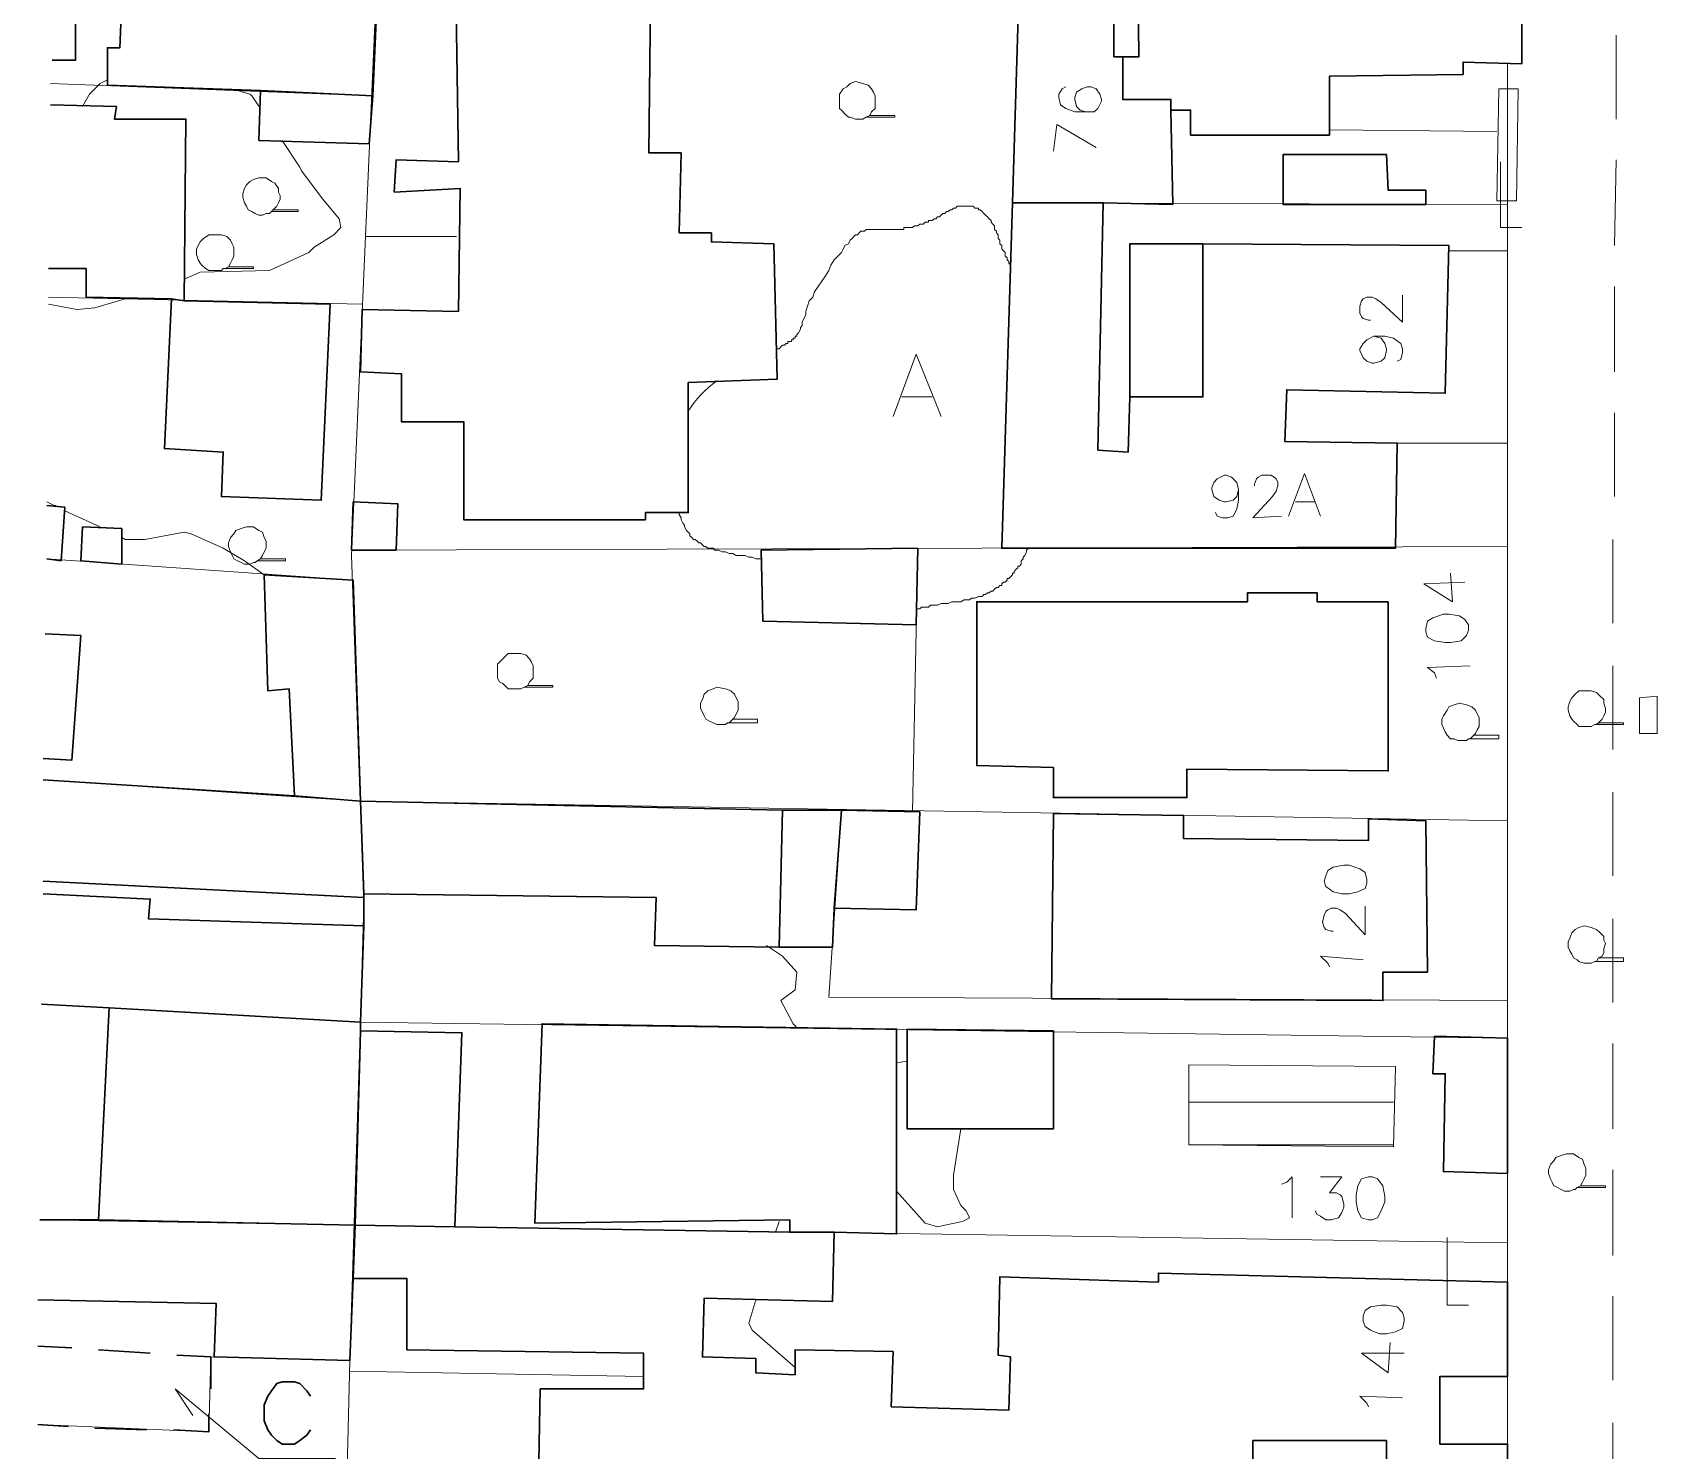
# Model space of a CAD drawing. Extents: x -2391 to 32076, y -11492 to 5852.
# Drawn here: x 4368.8 to 4446.3, y -1587.4 to -1520 of the extents above; entities that cross this region are included whole.
import ezdxf

# ---------------------------------------------------------------- set-up
doc = ezdxf.new("R2010")
doc.units = 0
doc.header["$LTSCALE"] = 7
for name, color, linetype in [('ALVE-CT', 3, 'CONTINUOUS'), ('PDF2_A101 - EDIFICACAO', 7, 'CONTINUOUS'), ('PDF2_A103 - PROJECAO_1', 7, 'CONTINUOUS'), ('PDF2_A113 - CONSTRUCAO_2D', 7, 'CONTINUOUS'), ('PDF2_A118 - PISCINA', 7, 'CONTINUOUS'), ('PDF2_A119 - TELHEIRO', 7, 'CONTINUOUS'), ('PDF2_A123 - N DE PORTA', 7, 'CONTINUOUS'), ('PDF2_A124 - MURO', 7, 'CONTINUOUS'), ('PDF2_C301 - MEIO_FIO_2D', 7, 'CONTINUOUS'), ('PDF2_C317 - BOCA_LOBO', 7, 'CONTINUOUS'), ('PDF2_F601 - LIMITE_VEGETACAO', 7, 'CONTINUOUS'), ('PDF2_F602 - ARVORE_ISOLADA', 7, 'CONTINUOUS'), ('PDF2_F604 - TXT_AGRUPAMENTO_ARVORE', 7, 'CONTINUOUS'), ('PDF2_I903 - POSTE', 7, 'CONTINUOUS'), ('PDF2_M1306 - SETA_INDICADORA_TEXTO', 7, 'CONTINUOUS'), ('PDF2_N1402 - CURVA_INTERMEDIARIA', 7, 'CONTINUOUS')]:
    doc.layers.add(name, color=color, linetype=linetype)

msp = doc.modelspace()

# ---------------------------------------------------------------- linework, layer by layer
at = {"layer": 'ALVE-CT'}
msp.add_circle((4550.796, -1271.53), 500, dxfattribs=at)
at = {"layer": 'PDF2_A101 - EDIFICACAO', "lineweight": 30}
for points in [[(4398.147, -1517.057), (4398.063, -1525.693), (4399.587, -1525.693), (4399.502, -1529.503), (4401.026, -1529.503), (4401.026, -1529.926), (4403.989, -1530.011), (4404.158, -1536.446), (4399.925, -1536.615), (4399.925, -1542.795), (4397.893, -1542.795), (4397.893, -1543.134), (4389.257, -1543.134), (4389.257, -1538.478), (4386.294, -1538.478), (4386.294, -1536.192), (4384.347, -1536.107), (4384.432, -1533.144), (4389.003, -1533.228), (4389.088, -1527.386), (4385.955, -1527.556), (4386.04, -1526.032), (4389.003, -1526.116), (4388.749, -1509.691)], [(4369.784, -1511.046), (4377.489, -1511.3), (4379.606, -1511.3), (4379.521, -1514.179), (4380.368, -1514.179), (4380.452, -1511.385), (4385.448, -1511.554), (4384.94, -1522.984), (4379.606, -1522.73), (4372.324, -1522.476), (4372.324, -1520.698), (4372.917, -1520.698), (4373.002, -1518.412), (4370.8, -1518.412), (4370.8, -1521.291), (4369.7, -1521.291)], [(4439.548, -1511.893), (4439.548, -1521.46), (4436.754, -1521.375), (4436.754, -1521.968), (4430.405, -1522.053), (4430.405, -1524.846), (4423.801, -1524.846), (4423.801, -1523.661), (4422.869, -1523.661), (4422.954, -1528.148), (4419.652, -1528.064), (4415.334, -1528.064), (4415.673, -1517.142)], [(4420.16, -1517.142), (4420.16, -1521.121), (4420.583, -1521.121), (4421.345, -1521.121), (4421.261, -1513.586)], [(4369.615, -1523.407), (4372.748, -1523.492), (4372.663, -1524.084), (4376.05, -1524.084), (4375.965, -1532.72), (4375.372, -1532.636), (4371.308, -1532.551), (4371.308, -1531.196), (4369.53, -1531.196)], [(4369.446, -1542.457), (4370.292, -1542.541), (4370.123, -1545.081), (4369.446, -1544.997)], [(4369.361, -1548.553), (4371.054, -1548.637), (4370.631, -1554.564), (4369.276, -1554.479)], [(4369.276, -1555.495), (4381.214, -1556.257), (4384.347, -1556.511), (4384.516, -1560.914), (4384.516, -1561.083), (4369.276, -1560.321), (4384.516, -1561.083), (4384.516, -1561.422), (4384.516, -1562.438), (4384.347, -1567.01), (4372.409, -1566.332), (4369.192, -1566.163)], [(4369.107, -1576.407), (4371.901, -1576.407), (4384.093, -1576.661), (4384.008, -1579.201), (4383.839, -1583.096), (4377.404, -1582.927), (4377.489, -1580.387), (4369.023, -1580.217)], [(4392.813, -1588.769), (4392.898, -1584.451), (4397.809, -1584.451), (4397.809, -1582.757), (4386.548, -1582.588), (4386.548, -1579.201), (4384.008, -1579.201), (4384.093, -1576.661), (4388.834, -1576.746), (4404.751, -1577), (4406.868, -1577), (4406.783, -1580.302), (4400.687, -1580.133), (4400.603, -1582.927), (4403.142, -1583.011), (4403.142, -1583.689), (4405.005, -1583.773), (4405.005, -1582.588), (4409.662, -1582.673), (4409.577, -1585.297), (4415.165, -1585.467), (4415.25, -1582.927), (4414.657, -1582.842), (4414.742, -1579.117), (4422.277, -1579.371), (4422.277, -1578.947), (4438.871, -1579.371), (4438.871, -1580.133), (4438.871, -1583.858), (4435.654, -1583.858), (4435.654, -1587.075), (4438.871, -1587.075), (4438.871, -1589.192)], [(4433.114, -1589.107), (4433.114, -1586.906), (4426.764, -1586.906), (4426.764, -1589.107)]]:
    msp.add_lwpolyline(points, dxfattribs=at)
for points in [[(4384.94, -1522.984), (4384.77, -1525.27), (4379.521, -1525.1), (4379.606, -1522.73)], [(4433.114, -1525.778), (4433.199, -1527.471), (4434.977, -1527.471), (4434.977, -1528.148), (4428.203, -1528.148), (4428.203, -1525.778)], [(4419.398, -1539.832), (4420.837, -1539.917), (4420.922, -1537.292), (4420.922, -1530.011), (4424.393, -1530.011), (4436.077, -1530.096), (4435.908, -1537.123), (4428.373, -1536.954), (4428.288, -1539.409), (4433.622, -1539.494), (4433.537, -1544.489), (4414.826, -1544.489), (4415.334, -1528.064), (4419.652, -1528.064)], [(4375.965, -1532.72), (4382.908, -1532.89), (4382.484, -1542.203), (4377.743, -1542.033), (4377.828, -1539.917), (4375.034, -1539.748), (4375.372, -1532.636)], [(4386.04, -1544.573), (4383.924, -1544.573), (4384.008, -1542.287), (4386.125, -1542.372)], [(4373.002, -1543.557), (4373.002, -1545.251), (4371.054, -1545.081), (4371.139, -1543.473)], [(4410.847, -1544.489), (4410.762, -1548.129), (4403.481, -1547.96), (4403.396, -1544.573)], [(4384.347, -1556.511), (4381.214, -1556.257), (4380.96, -1551.177), (4379.944, -1551.262), (4379.775, -1545.759), (4384.008, -1546.013)], [(4433.199, -1547.029), (4433.199, -1555.072), (4423.631, -1554.987), (4423.631, -1556.342), (4417.282, -1556.342), (4417.282, -1554.903), (4413.641, -1554.818), (4413.641, -1547.029), (4426.51, -1547.029), (4426.51, -1546.605), (4429.812, -1546.605), (4429.812, -1547.029)], [(4406.868, -1561.591), (4406.783, -1563.454), (4404.243, -1563.454), (4398.317, -1563.369), (4398.401, -1561.083), (4384.516, -1560.914), (4384.347, -1556.511), (4404.412, -1556.935), (4407.206, -1556.935)], [(4406.868, -1561.591), (4407.206, -1556.935), (4410.932, -1557.019), (4410.762, -1561.676)], [(4423.462, -1558.289), (4432.267, -1558.374), (4432.267, -1557.358), (4434.977, -1557.442), (4435.061, -1564.639), (4432.945, -1564.639), (4432.945, -1565.994), (4417.197, -1565.909), (4417.282, -1557.104), (4423.462, -1557.188)], [(4384.347, -1567.01), (4384.347, -1567.433), (4384.093, -1576.661), (4371.901, -1576.407), (4372.409, -1566.332)], [(4406.868, -1577), (4404.751, -1577), (4404.751, -1576.407), (4392.644, -1576.577), (4392.983, -1567.094), (4409.831, -1567.348), (4409.831, -1577.085)], [(4388.834, -1576.746), (4384.093, -1576.661), (4384.347, -1567.433), (4389.173, -1567.518)], [(4417.282, -1567.433), (4417.282, -1572.09), (4410.339, -1572.09), (4410.339, -1567.348)], [(4438.871, -1567.772), (4438.871, -1574.206), (4435.823, -1574.121), (4435.908, -1569.465), (4435.315, -1569.465), (4435.4, -1567.687)]]:
    msp.add_lwpolyline(points, close=True, dxfattribs=at)
at = {"layer": 'PDF2_A103 - PROJECAO_1', "lineweight": 30}
for points in [[(4420.16, -1517.142), (4420.16, -1521.121), (4420.583, -1521.121), (4420.583, -1523.153), (4422.869, -1523.153), (4422.869, -1523.661), (4422.954, -1528.148), (4419.652, -1528.064), (4415.334, -1528.064), (4415.673, -1517.142)], [(4424.393, -1530.011), (4424.393, -1537.292), (4420.922, -1537.292), (4420.922, -1530.011)], [(4404.412, -1556.935), (4404.243, -1563.454), (4398.317, -1563.369), (4398.401, -1561.083), (4384.516, -1560.914), (4384.347, -1556.511)]]:
    msp.add_lwpolyline(points, close=True, dxfattribs=at)
msp.add_lwpolyline([(4369.276, -1560.914), (4374.356, -1561.168), (4374.272, -1562.099), (4384.516, -1562.438), (4384.347, -1567.01), (4372.409, -1566.332), (4369.192, -1566.163)], dxfattribs=at)
at = {"layer": 'PDF2_A113 - CONSTRUCAO_2D', "lineweight": 30}
for points in [[(4369.023, -1582.419), (4370.631, -1582.503)], [(4371.901, -1582.588), (4374.356, -1582.757)], [(4375.626, -1582.842), (4377.235, -1582.927), (4377.235, -1584.451)], [(4381.976, -1584.789), (4381.807, -1584.535), (4381.468, -1584.197), (4381.214, -1584.112), (4380.622, -1584.112), (4380.368, -1584.197), (4380.114, -1584.535), (4379.944, -1584.789), (4379.775, -1585.213), (4379.775, -1585.975), (4379.944, -1586.398), (4380.114, -1586.652), (4380.368, -1586.906), (4380.622, -1587.075), (4381.214, -1587.075), (4381.468, -1586.906), (4381.807, -1586.652), (4381.976, -1586.398)], [(4377.15, -1585.636), (4377.15, -1586.483), (4375.457, -1586.398)], [(4370.462, -1586.229), (4369.023, -1586.144)], [(4374.187, -1586.398), (4371.732, -1586.313)]]:
    msp.add_lwpolyline(points, dxfattribs=at)
at = {"layer": 'PDF2_A118 - PISCINA', "lineweight": 9}
msp.add_lwpolyline([(4433.453, -1572.936), (4423.716, -1572.852), (4423.716, -1569.042), (4433.537, -1569.126)], close=True, dxfattribs=at)
for points in [[(4423.716, -1570.82), (4433.453, -1570.82)], [(4423.716, -1572.852), (4433.453, -1572.852)]]:
    msp.add_lwpolyline(points, dxfattribs=at)
at = {"layer": 'PDF2_A119 - TELHEIRO', "lineweight": 9}
msp.add_lwpolyline([(4439.379, -1522.645), (4439.294, -1527.979), (4438.871, -1527.979), (4438.363, -1527.979), (4438.448, -1522.645)], close=True, dxfattribs=at)
at = {"layer": 'PDF2_A123 - N DE PORTA', "lineweight": 9}
for points in [[(4417.874, -1522.561), (4417.705, -1522.645), (4417.536, -1522.899), (4417.536, -1523.069), (4417.62, -1523.407), (4417.874, -1523.577), (4418.298, -1523.746), (4418.805, -1523.746), (4419.229, -1523.746), (4419.398, -1523.577), (4419.567, -1523.238), (4419.567, -1523.153), (4419.483, -1522.899), (4419.313, -1522.645), (4419.059, -1522.561), (4418.89, -1522.561), (4418.636, -1522.645), (4418.382, -1522.815), (4418.298, -1523.069), (4418.298, -1523.153), (4418.382, -1523.492), (4418.552, -1523.661), (4418.805, -1523.746)], [(4419.313, -1525.439), (4417.451, -1524.338), (4417.282, -1525.608)], [(4432.352, -1533.652), (4432.267, -1533.652), (4432.013, -1533.567), (4431.929, -1533.482), (4431.844, -1533.313), (4431.844, -1532.974), (4431.929, -1532.72), (4432.013, -1532.636), (4432.183, -1532.551), (4432.437, -1532.551), (4432.606, -1532.636), (4432.86, -1532.805), (4433.876, -1533.736), (4433.876, -1532.466)], [(4432.521, -1534.414), (4432.86, -1534.498), (4433.029, -1534.752), (4433.114, -1535.006), (4433.114, -1535.091), (4433.029, -1535.43), (4432.86, -1535.599), (4432.521, -1535.684), (4432.437, -1535.684), (4432.183, -1535.599), (4432.013, -1535.43), (4431.844, -1535.091), (4431.844, -1535.006), (4432.013, -1534.752), (4432.183, -1534.583), (4432.521, -1534.414), (4433.029, -1534.414), (4433.453, -1534.498), (4433.791, -1534.752), (4433.876, -1535.006), (4433.876, -1535.176), (4433.791, -1535.514), (4433.622, -1535.599)], [(4428.457, -1542.965), (4429.219, -1540.933), (4429.981, -1542.965)], [(4426.087, -1541.695), (4426.002, -1542.033), (4425.833, -1542.203), (4425.494, -1542.287), (4425.409, -1542.287), (4425.155, -1542.203), (4424.901, -1542.033), (4424.817, -1541.695), (4424.817, -1541.61), (4424.901, -1541.356), (4425.071, -1541.187), (4425.409, -1541.017), (4425.494, -1541.017), (4425.748, -1541.102), (4426.002, -1541.356), (4426.087, -1541.695), (4426.087, -1542.203), (4426.002, -1542.626), (4425.833, -1542.965), (4425.579, -1543.049), (4425.325, -1543.049), (4425.071, -1542.965), (4424.986, -1542.795)], [(4426.849, -1541.525), (4426.849, -1541.441), (4426.933, -1541.187), (4427.018, -1541.102), (4427.187, -1541.017), (4427.611, -1541.017), (4427.78, -1541.102), (4427.865, -1541.187), (4427.949, -1541.356), (4427.949, -1541.525), (4427.865, -1541.779), (4427.695, -1542.033), (4426.764, -1543.049), (4428.119, -1542.965)], [(4428.796, -1542.287), (4429.727, -1542.287)], [(4436.839, -1546.097), (4434.892, -1546.182), (4436.246, -1547.029), (4436.162, -1545.674)], [(4435.484, -1550.669), (4435.4, -1550.415), (4435.061, -1550.161), (4437.093, -1550.077)], [(4430.574, -1562.692), (4430.489, -1562.692), (4430.235, -1562.607), (4430.151, -1562.522), (4430.066, -1562.268), (4430.151, -1561.93), (4430.235, -1561.76), (4430.32, -1561.676), (4430.489, -1561.591), (4430.743, -1561.591), (4430.913, -1561.676), (4431.167, -1561.845), (4432.098, -1562.861), (4432.098, -1561.506)], [(4430.405, -1564.385), (4430.32, -1564.216), (4429.981, -1563.877), (4432.013, -1564.046)], [(4428.119, -1574.714), (4428.373, -1574.629), (4428.627, -1574.375), (4428.627, -1576.323)], [(4429.981, -1574.375), (4430.997, -1574.375), (4430.405, -1575.137), (4430.743, -1575.137), (4430.913, -1575.222), (4430.997, -1575.307), (4431.082, -1575.645), (4431.082, -1575.815), (4430.997, -1576.069), (4430.828, -1576.323), (4430.489, -1576.407), (4430.235, -1576.407), (4429.981, -1576.238), (4429.812, -1576.153), (4429.727, -1575.984)], [(4433.961, -1582.757), (4431.929, -1582.757), (4433.199, -1583.689), (4433.283, -1582.249)], [(4432.267, -1585.297), (4432.183, -1585.128), (4431.844, -1584.789), (4433.876, -1584.874)]]:
    msp.add_lwpolyline(points, dxfattribs=at)
for points in [[(4434.977, -1548.468), (4435.061, -1548.722), (4435.4, -1548.891), (4435.908, -1548.976), (4436.162, -1548.976), (4436.67, -1548.891), (4436.924, -1548.637), (4437.008, -1548.383), (4437.008, -1548.129), (4436.839, -1547.875), (4436.585, -1547.706), (4436.077, -1547.621), (4435.823, -1547.621), (4435.315, -1547.791), (4435.061, -1547.96), (4434.977, -1548.299)], [(4430.151, -1560.321), (4430.235, -1560.575), (4430.574, -1560.829), (4430.997, -1560.914), (4431.336, -1560.914), (4431.759, -1560.829), (4432.098, -1560.66), (4432.183, -1560.406), (4432.183, -1560.236), (4432.098, -1559.898), (4431.844, -1559.728), (4431.336, -1559.559), (4431.082, -1559.559), (4430.574, -1559.644), (4430.32, -1559.813), (4430.235, -1560.067)], [(4432.267, -1574.375), (4431.929, -1574.46), (4431.759, -1574.799), (4431.675, -1575.222), (4431.675, -1575.561), (4431.759, -1575.984), (4431.929, -1576.323), (4432.267, -1576.407), (4432.437, -1576.407), (4432.691, -1576.323), (4432.86, -1575.984), (4433.029, -1575.561), (4433.029, -1575.307), (4432.945, -1574.799), (4432.691, -1574.46), (4432.437, -1574.375)], [(4432.013, -1581.233), (4432.098, -1581.487), (4432.352, -1581.657), (4432.775, -1581.826), (4433.114, -1581.826), (4433.537, -1581.741), (4433.876, -1581.572), (4433.961, -1581.233), (4433.961, -1581.064), (4433.876, -1580.81), (4433.622, -1580.556), (4433.114, -1580.471), (4432.86, -1580.471), (4432.352, -1580.556), (4432.098, -1580.725), (4432.013, -1580.979)]]:
    msp.add_lwpolyline(points, close=True, dxfattribs=at)
at = {"layer": 'PDF2_A124 - MURO', "lineweight": 9}
for points in [[(4438.871, -1567.772), (4438.786, -1567.772), (4384.347, -1567.01), (4384.516, -1561.422), (4383.924, -1544.827), (4385.532, -1507.998), (4386.379, -1486.324), (4385.448, -1477.519)], [(4414.826, -1544.489), (4415.842, -1511.893), (4439.04, -1511.893), (4439.04, -1508.929), (4439.04, -1507.067)], [(4415.334, -1528.064), (4438.871, -1528.148), (4438.871, -1527.979), (4438.871, -1522.645), (4438.871, -1522.053), (4438.871, -1521.46)], [(4384.94, -1522.984), (4369.615, -1522.391)], [(4438.363, -1524.677), (4430.405, -1524.592)], [(4438.871, -1528.148), (4438.871, -1530.35), (4436.077, -1530.35)], [(4388.919, -1529.672), (4384.601, -1529.672)], [(4438.871, -1530.35), (4438.871, -1539.578), (4438.871, -1543.473), (4438.871, -1544.489), (4438.871, -1547.198), (4438.871, -1560.067), (4438.871, -1562.353), (4438.871, -1566.163), (4438.871, -1567.856), (4438.871, -1574.206), (4438.871, -1577.423), (4438.871, -1577.677), (4438.871, -1579.371), (4438.871, -1580.133), (4438.871, -1593.256), (4438.786, -1597.235), (4438.786, -1599.775), (4438.786, -1601.384), (4438.702, -1601.384), (4410.762, -1602.061), (4411.101, -1610.273), (4438.871, -1610.019)], [(4369.53, -1532.551), (4384.432, -1532.89)], [(4438.871, -1539.494), (4433.453, -1539.494)], [(4438.871, -1544.404), (4383.924, -1544.573)], [(4410.593, -1557.019), (4410.847, -1544.489)], [(4369.446, -1544.997), (4384.008, -1546.013)], [(4438.871, -1557.442), (4384.347, -1556.511), (4369.276, -1555.495)], [(4438.871, -1565.994), (4406.614, -1565.824), (4407.206, -1556.935)], [(4384.516, -1561.083), (4369.276, -1560.321)], [(4385.363, -1650.828), (4385.363, -1650.659), (4386.463, -1625.852), (4383.077, -1625.682), (4383.162, -1610.866), (4383.839, -1583.096), (4384.347, -1567.01), (4369.192, -1566.163)], [(4369.107, -1576.407), (4384.093, -1576.661), (4438.871, -1577.508)], [(4369.023, -1586.144), (4377.15, -1586.483), (4377.235, -1582.927), (4383.839, -1583.096)], [(4383.839, -1583.604), (4397.809, -1583.858)]]:
    msp.add_lwpolyline(points, dxfattribs=at)
at = {"layer": 'PDF2_C301 - MEIO_FIO_2D', "lineweight": 9}
for points in [[(4444.036, -1520.105), (4444.036, -1524.084)], [(4444.036, -1526.032), (4443.951, -1530.096)], [(4443.951, -1532.043), (4443.951, -1536.107)], [(4443.951, -1538.054), (4443.951, -1542.033)], [(4443.866, -1544.065), (4443.866, -1548.045)], [(4443.866, -1550.077), (4443.866, -1554.056)], [(4443.866, -1556.088), (4443.866, -1560.067)], [(4443.866, -1562.099), (4443.866, -1566.078)], [(4443.866, -1568.026), (4443.866, -1572.09)], [(4443.866, -1574.037), (4443.866, -1578.101)], [(4443.866, -1580.048), (4443.866, -1584.027)], [(4443.866, -1586.059), (4443.866, -1590.038)]]:
    msp.add_lwpolyline(points, dxfattribs=at)
at = {"layer": 'PDF2_C317 - BOCA_LOBO', "lineweight": 9}
msp.add_lwpolyline([(4445.983, -1553.294), (4445.983, -1551.516), (4445.136, -1551.601), (4445.136, -1553.294)], close=True, dxfattribs=at)
at = {"layer": 'PDF2_F601 - LIMITE_VEGETACAO', "lineweight": 9}
for points in [[(4404.158, -1535.006), (4404.243, -1535.006), (4404.328, -1534.922), (4404.412, -1534.837), (4404.497, -1534.837), (4404.582, -1534.752), (4404.666, -1534.752), (4404.666, -1534.668), (4404.751, -1534.668), (4404.836, -1534.668), (4404.836, -1534.583), (4404.92, -1534.583), (4404.92, -1534.498), (4405.005, -1534.498), (4405.005, -1534.414), (4405.09, -1534.414), (4405.09, -1534.329), (4405.174, -1534.244), (4405.259, -1534.075), (4405.259, -1533.99), (4405.344, -1533.906), (4405.344, -1533.736), (4405.428, -1533.567), (4405.513, -1533.398), (4405.513, -1533.228), (4405.598, -1532.974), (4405.682, -1532.72), (4405.852, -1532.551), (4405.936, -1532.297), (4406.106, -1532.043), (4406.275, -1531.789), (4406.444, -1531.535), (4406.614, -1531.281), (4406.698, -1531.027), (4406.868, -1530.773), (4407.037, -1530.604), (4407.206, -1530.434), (4407.291, -1530.265), (4407.376, -1530.096), (4407.545, -1530.011), (4407.63, -1529.842), (4407.714, -1529.757), (4407.799, -1529.672), (4407.884, -1529.588), (4407.968, -1529.588), (4408.053, -1529.503), (4408.138, -1529.418), (4408.222, -1529.418), (4408.307, -1529.418), (4408.392, -1529.334), (4408.476, -1529.334), (4408.561, -1529.334), (4408.646, -1529.334), (4408.73, -1529.334), (4408.815, -1529.334), (4408.9, -1529.334), (4408.984, -1529.334), (4409.069, -1529.334), (4409.154, -1529.334), (4409.238, -1529.334), (4409.323, -1529.334), (4409.408, -1529.334), (4409.492, -1529.334), (4409.577, -1529.334), (4409.662, -1529.334), (4409.746, -1529.334), (4409.831, -1529.334), (4409.916, -1529.334), (4410, -1529.334), (4410.085, -1529.334), (4410.17, -1529.334), (4410.17, -1529.249), (4410.254, -1529.249), (4410.339, -1529.249), (4410.424, -1529.249), (4410.508, -1529.249), (4410.593, -1529.249), (4410.678, -1529.164), (4410.762, -1529.164), (4410.847, -1529.164), (4410.932, -1529.08), (4411.016, -1529.08), (4411.101, -1529.08), (4411.186, -1528.995), (4411.27, -1528.995), (4411.355, -1528.995), (4411.355, -1528.91), (4411.44, -1528.91), (4411.524, -1528.91), (4411.609, -1528.826), (4411.694, -1528.826), (4411.778, -1528.741), (4411.863, -1528.741), (4411.948, -1528.656), (4412.032, -1528.572), (4412.117, -1528.572), (4412.202, -1528.487), (4412.286, -1528.487), (4412.371, -1528.402), (4412.456, -1528.402), (4412.54, -1528.318), (4412.625, -1528.318), (4412.71, -1528.233), (4412.794, -1528.233), (4412.879, -1528.233), (4412.964, -1528.233), (4413.048, -1528.233), (4413.133, -1528.233), (4413.218, -1528.233), (4413.302, -1528.233), (4413.387, -1528.233), (4413.472, -1528.233), (4413.556, -1528.318), (4413.641, -1528.318), (4413.726, -1528.318), (4413.726, -1528.402), (4413.81, -1528.402), (4413.895, -1528.487), (4413.98, -1528.572), (4414.064, -1528.656), (4414.149, -1528.741), (4414.234, -1528.826), (4414.318, -1528.91), (4414.318, -1528.995), (4414.403, -1529.08), (4414.488, -1529.164), (4414.488, -1529.249), (4414.488, -1529.334), (4414.572, -1529.418), (4414.572, -1529.503), (4414.657, -1529.588), (4414.657, -1529.672), (4414.657, -1529.757), (4414.742, -1529.842), (4414.742, -1529.926), (4414.742, -1530.011), (4414.826, -1530.096), (4414.826, -1530.18), (4414.826, -1530.265), (4414.911, -1530.35), (4414.996, -1530.434), (4414.996, -1530.519), (4414.996, -1530.604), (4415.08, -1530.688), (4415.08, -1530.773), (4415.165, -1530.858), (4415.165, -1530.942), (4415.25, -1531.027)], [(4403.396, -1544.997), (4403.312, -1544.997), (4403.142, -1544.997), (4402.973, -1544.912), (4402.804, -1544.912), (4402.634, -1544.827), (4402.465, -1544.827), (4402.211, -1544.827), (4402.042, -1544.743), (4401.873, -1544.743), (4401.703, -1544.658), (4401.534, -1544.658), (4401.365, -1544.573), (4401.195, -1544.573), (4401.111, -1544.489), (4400.941, -1544.489), (4400.857, -1544.489), (4400.772, -1544.404), (4400.687, -1544.404), (4400.603, -1544.319), (4400.518, -1544.235), (4400.433, -1544.235), (4400.349, -1544.15), (4400.264, -1544.065), (4400.179, -1544.065), (4400.095, -1543.981), (4400.01, -1543.896), (4400.01, -1543.811), (4399.925, -1543.727), (4399.841, -1543.642), (4399.756, -1543.473), (4399.756, -1543.388), (4399.671, -1543.303), (4399.587, -1543.134), (4399.587, -1543.049), (4399.502, -1542.88), (4399.502, -1542.795)], [(4416.096, -1544.489), (4416.012, -1544.573), (4416.012, -1544.658), (4415.927, -1544.827), (4415.842, -1544.912), (4415.842, -1544.997), (4415.758, -1545.081), (4415.758, -1545.251), (4415.673, -1545.335), (4415.588, -1545.335), (4415.588, -1545.42), (4415.504, -1545.505), (4415.419, -1545.589), (4415.419, -1545.674), (4415.334, -1545.674), (4415.334, -1545.759), (4415.25, -1545.843), (4415.165, -1545.928), (4415.08, -1545.928), (4415.08, -1546.013), (4414.996, -1546.097), (4414.911, -1546.097), (4414.826, -1546.182), (4414.826, -1546.267), (4414.742, -1546.267), (4414.657, -1546.351), (4414.572, -1546.351), (4414.488, -1546.436), (4414.403, -1546.521), (4414.318, -1546.521), (4414.234, -1546.605), (4414.149, -1546.605), (4414.064, -1546.69), (4413.98, -1546.69), (4413.895, -1546.775), (4413.81, -1546.775), (4413.726, -1546.775), (4413.556, -1546.859), (4413.472, -1546.859), (4413.387, -1546.859), (4413.302, -1546.944), (4413.133, -1546.944), (4413.048, -1546.944), (4412.879, -1547.029), (4412.794, -1547.029), (4412.625, -1547.029), (4412.54, -1547.029), (4412.456, -1547.029), (4412.286, -1547.113), (4412.202, -1547.113), (4412.032, -1547.113), (4411.948, -1547.113), (4411.778, -1547.198), (4411.694, -1547.198), (4411.609, -1547.198), (4411.44, -1547.198), (4411.355, -1547.283), (4411.27, -1547.283), (4411.101, -1547.283), (4411.016, -1547.283), (4410.932, -1547.367), (4410.847, -1547.367), (4410.762, -1547.367)]]:
    msp.add_lwpolyline(points, dxfattribs=at)
msp.add_arc((4404.489, -1540.907), 5.427, 126.24423, 147.22718, dxfattribs=at)
at = {"layer": 'PDF2_F602 - ARVORE_ISOLADA', "lineweight": 9}
for points in [[(4408.561, -1523.915), (4408.392, -1524), (4408.222, -1524.084), (4408.053, -1524.084), (4407.884, -1524.084), (4407.63, -1524), (4407.545, -1524), (4407.376, -1523.831), (4407.206, -1523.661), (4407.122, -1523.577), (4407.122, -1523.323), (4407.122, -1523.069), (4407.122, -1522.899), (4407.291, -1522.645), (4407.46, -1522.561), (4407.63, -1522.391), (4407.884, -1522.307), (4408.222, -1522.391), (4408.476, -1522.476), (4408.646, -1522.645), (4408.73, -1522.815), (4408.815, -1522.984), (4408.815, -1523.153), (4408.815, -1523.407), (4408.815, -1523.577), (4408.646, -1523.746), (4408.561, -1523.915), (4408.392, -1524), (4409.746, -1524), (4409.746, -1523.915)], [(4380.198, -1528.402), (4380.114, -1528.487), (4380.029, -1528.572), (4379.86, -1528.572), (4379.69, -1528.656), (4379.521, -1528.656), (4379.352, -1528.572), (4379.182, -1528.487), (4379.013, -1528.402), (4378.928, -1528.233), (4378.844, -1528.064), (4378.759, -1527.81), (4378.759, -1527.64), (4378.844, -1527.386), (4378.928, -1527.217), (4379.098, -1527.048), (4379.267, -1526.963), (4379.521, -1526.878), (4379.86, -1526.878), (4380.114, -1527.048), (4380.283, -1527.132), (4380.452, -1527.386), (4380.452, -1527.556), (4380.537, -1527.725), (4380.537, -1527.894), (4380.452, -1528.064), (4380.368, -1528.233), (4380.198, -1528.402), (4380.114, -1528.487), (4381.384, -1528.487), (4381.384, -1528.402)], [(4378.082, -1531.112), (4377.912, -1531.196), (4377.828, -1531.196), (4377.743, -1531.281), (4377.489, -1531.281), (4377.32, -1531.281), (4377.15, -1531.281), (4376.981, -1531.196), (4376.812, -1531.027), (4376.727, -1530.942), (4376.642, -1530.773), (4376.558, -1530.519), (4376.558, -1530.265), (4376.642, -1530.096), (4376.727, -1529.926), (4376.896, -1529.757), (4377.15, -1529.588), (4377.32, -1529.588), (4377.743, -1529.588), (4377.997, -1529.672), (4378.166, -1529.842), (4378.251, -1530.011), (4378.336, -1530.18), (4378.336, -1530.434), (4378.336, -1530.604), (4378.251, -1530.773), (4378.166, -1530.942), (4378.082, -1531.112), (4377.912, -1531.196), (4379.267, -1531.196), (4379.267, -1531.112)], [(4379.606, -1544.997), (4379.436, -1545.081), (4379.352, -1545.166), (4379.267, -1545.166), (4379.098, -1545.251), (4378.844, -1545.251), (4378.674, -1545.166), (4378.505, -1545.081), (4378.336, -1544.997), (4378.251, -1544.827), (4378.166, -1544.658), (4378.082, -1544.404), (4378.082, -1544.235), (4378.166, -1543.981), (4378.336, -1543.811), (4378.42, -1543.642), (4378.674, -1543.557), (4378.928, -1543.473), (4379.267, -1543.473), (4379.521, -1543.642), (4379.69, -1543.727), (4379.775, -1543.981), (4379.86, -1544.15), (4379.86, -1544.319), (4379.86, -1544.489), (4379.775, -1544.658), (4379.69, -1544.827), (4379.606, -1544.997), (4379.436, -1545.081), (4380.791, -1545.081), (4380.791, -1544.997)], [(4392.305, -1551.008), (4392.136, -1551.093), (4391.967, -1551.177), (4391.797, -1551.177), (4391.628, -1551.177), (4391.374, -1551.177), (4391.289, -1551.093), (4391.12, -1550.923), (4390.951, -1550.839), (4390.866, -1550.669), (4390.866, -1550.415), (4390.866, -1550.246), (4390.866, -1549.992), (4391.035, -1549.823), (4391.205, -1549.653), (4391.374, -1549.484), (4391.628, -1549.484), (4391.967, -1549.484), (4392.221, -1549.569), (4392.39, -1549.738), (4392.475, -1549.907), (4392.559, -1550.077), (4392.559, -1550.331), (4392.559, -1550.5), (4392.559, -1550.669), (4392.39, -1550.839), (4392.305, -1551.008), (4392.136, -1551.093), (4393.491, -1551.093), (4393.491, -1551.008)], [(4402.042, -1552.617), (4401.873, -1552.786), (4401.788, -1552.786), (4401.703, -1552.871), (4401.449, -1552.871), (4401.28, -1552.871), (4401.111, -1552.786), (4400.941, -1552.701), (4400.772, -1552.617), (4400.687, -1552.447), (4400.603, -1552.278), (4400.518, -1552.109), (4400.518, -1551.855), (4400.603, -1551.685), (4400.687, -1551.431), (4400.857, -1551.262), (4401.111, -1551.177), (4401.28, -1551.093), (4401.703, -1551.177), (4401.957, -1551.262), (4402.126, -1551.431), (4402.211, -1551.601), (4402.296, -1551.77), (4402.296, -1551.939), (4402.296, -1552.193), (4402.211, -1552.363), (4402.126, -1552.532), (4402.042, -1552.617), (4401.873, -1552.786), (4403.227, -1552.786), (4403.227, -1552.617)], [(4443.189, -1552.786), (4443.104, -1552.871), (4443.02, -1552.871), (4442.85, -1552.955), (4442.681, -1552.955), (4442.512, -1552.955), (4442.258, -1552.955), (4442.173, -1552.871), (4442.004, -1552.701), (4441.919, -1552.617), (4441.834, -1552.447), (4441.75, -1552.193), (4441.75, -1552.024), (4441.834, -1551.77), (4441.919, -1551.601), (4442.088, -1551.431), (4442.258, -1551.262), (4442.512, -1551.262), (4442.85, -1551.262), (4443.104, -1551.347), (4443.274, -1551.516), (4443.443, -1551.685), (4443.443, -1551.855), (4443.528, -1552.109), (4443.528, -1552.278), (4443.443, -1552.447), (4443.358, -1552.617), (4443.189, -1552.786), (4443.104, -1552.871), (4444.374, -1552.871), (4444.374, -1552.786)], [(4437.262, -1553.379), (4437.093, -1553.548), (4437.008, -1553.548), (4436.924, -1553.633), (4436.67, -1553.633), (4436.5, -1553.633), (4436.331, -1553.548), (4436.162, -1553.548), (4435.992, -1553.379), (4435.908, -1553.209), (4435.823, -1553.04), (4435.738, -1552.871), (4435.738, -1552.617), (4435.823, -1552.447), (4435.992, -1552.193), (4436.077, -1552.024), (4436.331, -1551.939), (4436.585, -1551.855), (4436.924, -1551.939), (4437.178, -1552.024), (4437.347, -1552.193), (4437.432, -1552.363), (4437.516, -1552.532), (4437.516, -1552.701), (4437.516, -1552.955), (4437.432, -1553.125), (4437.347, -1553.294), (4437.262, -1553.379), (4437.093, -1553.548), (4438.448, -1553.548), (4438.448, -1553.379)], [(4443.189, -1563.962), (4443.104, -1564.131), (4443.02, -1564.131), (4442.85, -1564.216), (4442.681, -1564.216), (4442.512, -1564.216), (4442.258, -1564.131), (4442.173, -1564.046), (4442.004, -1563.962), (4441.919, -1563.792), (4441.834, -1563.623), (4441.75, -1563.454), (4441.75, -1563.2), (4441.834, -1563.03), (4441.919, -1562.776), (4442.088, -1562.607), (4442.258, -1562.522), (4442.512, -1562.438), (4442.85, -1562.522), (4443.104, -1562.607), (4443.274, -1562.776), (4443.443, -1562.946), (4443.443, -1563.115), (4443.528, -1563.284), (4443.443, -1563.538), (4443.443, -1563.708), (4443.358, -1563.877), (4443.189, -1563.962), (4443.104, -1564.131), (4444.374, -1564.131), (4444.374, -1563.962)], [(4442.342, -1574.799), (4442.173, -1574.883), (4442.088, -1574.968), (4442.004, -1574.968), (4441.834, -1575.053), (4441.58, -1575.053), (4441.411, -1574.968), (4441.242, -1574.883), (4441.072, -1574.799), (4440.988, -1574.629), (4440.903, -1574.46), (4440.818, -1574.206), (4440.818, -1574.037), (4440.903, -1573.783), (4441.072, -1573.613), (4441.157, -1573.444), (4441.411, -1573.36), (4441.665, -1573.275), (4442.004, -1573.275), (4442.258, -1573.444), (4442.427, -1573.529), (4442.512, -1573.783), (4442.596, -1573.952), (4442.596, -1574.121), (4442.596, -1574.291), (4442.512, -1574.46), (4442.427, -1574.629), (4442.342, -1574.799), (4442.173, -1574.883), (4443.528, -1574.883), (4443.528, -1574.799)]]:
    msp.add_lwpolyline(points, close=True, dxfattribs=at)
at = {"layer": 'PDF2_F604 - TXT_AGRUPAMENTO_ARVORE', "lineweight": 9}
for points in [[(4409.662, -1538.224), (4410.762, -1535.26), (4411.948, -1538.224)], [(4410.085, -1537.292), (4411.524, -1537.292)]]:
    msp.add_lwpolyline(points, dxfattribs=at)
at = {"layer": 'PDF2_I903 - POSTE', "lineweight": 9}
for points in [[(4439.548, -1529.249), (4438.532, -1529.249), (4438.532, -1526.116)], [(4437.008, -1580.471), (4435.992, -1580.471), (4435.992, -1577.254)]]:
    msp.add_lwpolyline(points, dxfattribs=at)
at = {"layer": 'PDF2_M1306 - SETA_INDICADORA_TEXTO', "lineweight": 9}
msp.add_lwpolyline([(4376.388, -1585.721), (4375.542, -1584.451), (4379.521, -1587.753), (4383.162, -1587.753)], dxfattribs=at)
at = {"layer": 'PDF2_N1402 - CURVA_INTERMEDIARIA', "lineweight": 9}
for points in [[(4371.139, -1523.492), (4371.478, -1522.899), (4371.986, -1522.391), (4372.324, -1522.222)], [(4378.505, -1522.73), (4379.098, -1522.899), (4379.182, -1522.984), (4379.606, -1523.577)], [(4380.622, -1525.1), (4381.468, -1526.37), (4381.553, -1526.54), (4382.569, -1527.894), (4383.331, -1528.826), (4383.416, -1529.249), (4383.077, -1529.588), (4382.146, -1530.18), (4381.892, -1530.434), (4380.029, -1531.281), (4376.727, -1531.366), (4375.965, -1531.704)], [(4373.171, -1532.636), (4371.732, -1533.059), (4370.885, -1533.144), (4369.53, -1532.89)], [(4369.446, -1542.287), (4369.784, -1542.457), (4369.869, -1542.457)], [(4370.292, -1542.711), (4371.986, -1543.473)], [(4373.002, -1543.981), (4373.171, -1544.065), (4374.102, -1544.065), (4375.965, -1543.727), (4376.304, -1543.811), (4377.828, -1544.489), (4378.844, -1545.081), (4379.775, -1545.759)], [(4403.65, -1563.369), (4404.412, -1563.877), (4405.09, -1564.639), (4405.005, -1565.486), (4404.328, -1565.994), (4404.92, -1567.094), (4405.09, -1567.264)], [(4409.831, -1568.957), (4410.339, -1568.872)], [(4412.879, -1572.09), (4412.54, -1574.291), (4412.54, -1574.968), (4412.879, -1575.73), (4413.133, -1575.984), (4413.302, -1576.323), (4412.964, -1576.492), (4412.117, -1576.661), (4411.778, -1576.746), (4411.186, -1576.577), (4409.831, -1575.053)], [(4404.243, -1576.492), (4404.074, -1577)], [(4403.142, -1580.217), (4402.804, -1581.318), (4402.973, -1581.657), (4405.005, -1583.435)]]:
    msp.add_lwpolyline(points, dxfattribs=at)

doc.saveas('drawing.dxf')
